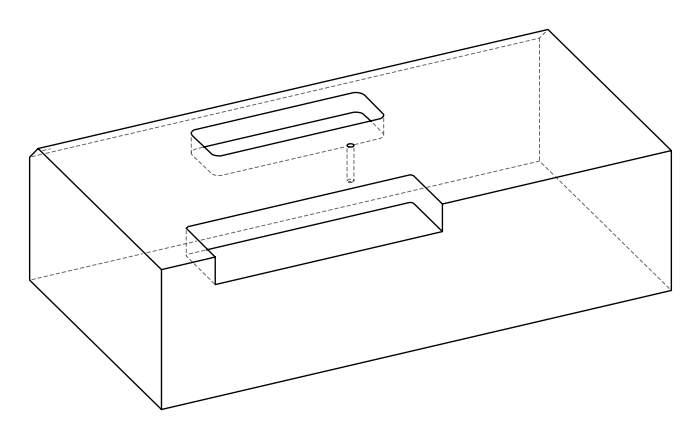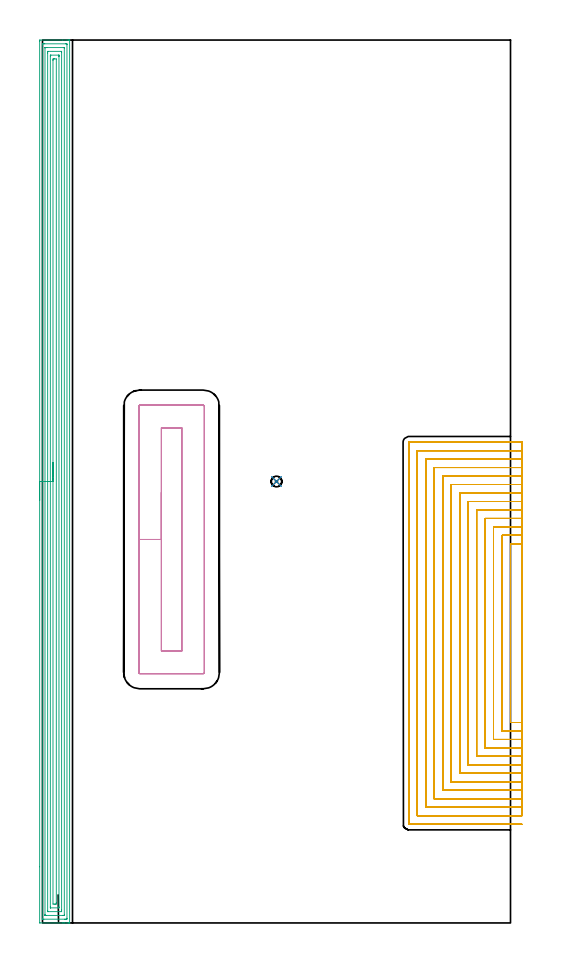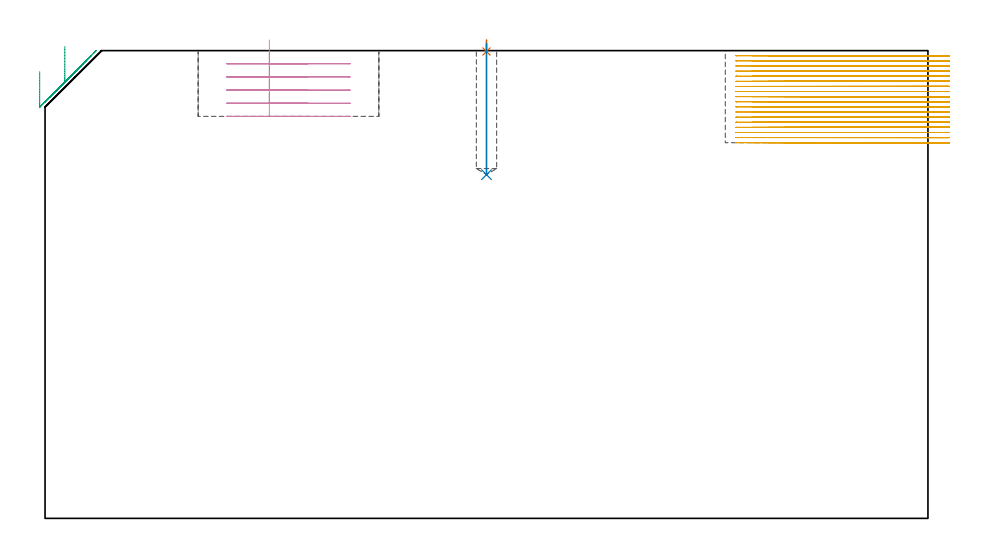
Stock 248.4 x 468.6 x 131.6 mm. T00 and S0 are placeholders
(PLAN: 5 operations, 4 tool changes, 261.9 min)
(1 SPOT_DRILL | STEP1POCKET | NXT0321_9005460120000 | 0.03 min | 1 mm3)
(2 DRILL_BLIND_HOLE_INTO_CENTER | STEP1POCKET | UGT0301_180 | 0.15 min | 847 mm3)
(3 AREA_MILL | FG_CHAMFER_SURFACE | UGT0205_001 | 22.78 min | 59235 mm3)
(4 MILL_RECTANGULAR_POCKET | POCKET_RECTANGULAR_STRAIGHT | UGT0201_010 | Follow Part, ap 4, ae 75% | 6.78 min | 147824 mm3)
(5 MILL_SLOT | SLOT_PARTIAL_RECTANGULAR | NXT0201_008 | Follow Part, ap 1.5, ae 75% | 232.15 min | 308189 mm3)
(TOOL NXT0321_9005460120000 | NC Spot Drill, 142deg, 12mm, Carbide, Uncoated | D12 PA142 FL30 Z2)
(TOOL UGT0301_180 | Twist Drill 5.7 mm | D5.7 PA118 FL55 Z2)
(TOOL UGT0205_001 | Chamfer Mill 20 x 3 x 45 deg. | D20 FL50 Z2)
(TOOL UGT0201_010 | End Mill 16 mm | D16 FL22 Z2)
(TOOL NXT0201_008 | ENDMILL 6mm [2P460-0600-NA 1630] | D6 FL26 Z6)
(OP 1 SPOT_DRILL)
G17 G21 G94 G90
T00 M6
G54
G17 G0 G90 X124.2 Y234.3 S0 M3
G43 Z141.6 H0
G94 G81 G98 Z131.355 F250. R134.6
G80
M5
M2
(OP 2 DRILL_BLIND_HOLE_INTO_CENTER)
G17 G21 G94 G90
T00 M6
G54
G17 G0 G90 X124.2 Y234.3 S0 M3
G43 Z141.6 H0
G94 G81 G98 Z96.7 F250. R133.6
G80
M5
M2
(OP 3 AREA_MILL)
G17 G21 G94 G90
T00 M6
G54
G17 G0 G90 X-1.5 Y224.3 S1061 M3
G43 Z141.6 H0
Z125.7
G94 G1 Y224.338 Z124.828 F250.
Y224.452 Z123.964
Y224.641 Z123.112
Y224.903 Z122.28
Y225.237 Z121.474
Y225.64 Z120.7
Y226.108 Z119.964
Y226.64 Z119.272
Y227.229 Z118.629
Y227.872 Z118.04
Y228.564 Z117.508
Y229.3 Z117.04
Y230.074 Z116.637
Y230.88 Z116.303
Y231.712 Z116.041
Y232.563 Z115.852
Y233.428 Z115.738
Y234.3 Z115.7
Y467.978
X-1.496 Y468.415 Z115.702
X-1.492 Y468.59 Z115.706
X-1.313 Y468.6 Z115.884
X10.686 Z127.881
X13.063 Z130.258
X13.753 Z130.953
X14.044 Z131.243
X14.395 Y468.594 Z131.585
X14.397 Y468.592 Z131.588
X14.4 Y468.425 Z131.6
Y0.175
X14.397 Y0.008 Z131.588
X14.395 Y0.006 Z131.585
X14.044 Y0. Z131.243
X13.753 Z130.952
X13.063 Z130.258
X11.836 Z129.033
X11.299 Z128.494
X10.686 Z127.882
X-1.314 Y0.001 Z115.884
X-1.492 Y0.01 Z115.706
X-1.499 Y0.189 Z115.699
X-1.5 Y29.831 Z115.7
Y234.3
X-0.086 Z117.114
X-0.085 Y466.112 Z117.115
Y466.191
X-0.079 Y466.589 Z117.121
X0.318 Y466.597 Z117.518
X0.719 Y466.599 Z117.919
X1.197 Y466.6 Z118.397
X12.181 Y466.599 Z129.381
X12.662 Y466.597 Z129.862
X12.883 Y466.59 Z130.083
X12.979 Y466.564 Z130.179
X12.985 Y466.271 Z130.185
Y466.191
Y2.487
Y2.409
X12.979 Y2.011 Z130.179
X12.582 Y2.003 Z129.782
X12.181 Y2.001 Z129.381
X11.703 Y2. Z128.903
X0.719 Y2.001 Z117.919
X0.238 Y2.003 Z117.438
X0.017 Y2.01 Z117.217
X-0.079 Y2.036 Z117.121
X-0.085 Y2.329 Z117.115
Y2.409
X-0.086 Y234.3 Z117.114
X1.328 Z118.528
X1.329 Y464.404 Z118.529
X1.33 Y464.542 Z118.53
X1.333 Y464.575 Z118.533
X1.335 Y464.586 Z118.535
X1.344 Y464.59 Z118.544
X1.41 Y464.597 Z118.61
X1.6 Y464.599 Z118.8
X2.289 Y464.6 Z119.489
X11.106 Z128.306
X11.299 Y464.598 Z128.499
X11.493 Y464.594 Z128.693
X11.547 Y464.59 Z128.747
X11.565 Y464.584 Z128.765
X11.567 Y464.568 Z128.767
X11.57 Y464.496 Z128.77
X11.571 Y464.404 Z128.771
Y464.128
Y4.196
X11.57 Y4.058 Z128.77
X11.567 Y4.025 Z128.767
X11.565 Y4.014 Z128.765
X11.556 Y4.01 Z128.756
X11.49 Y4.003 Z128.69
X11.299 Y4.001 Z128.499
X10.611 Y4. Z127.811
X1.794 Z118.994
X1.6 Y4.002 Z118.8
X1.407 Y4.006 Z118.607
X1.353 Y4.01 Z118.553
X1.335 Y4.016 Z118.535
X1.333 Y4.032 Z118.533
X1.33 Y4.104 Z118.53
X1.329 Y4.196 Z118.529
X1.328 Y4.472 Z118.528
Y234.3
X2.743 Z119.943
Y461.723
X2.745 Y462.35 Z119.945
X2.748 Y462.562 Z119.948
X2.75 Y462.589 Z119.95
X2.77 Y462.593 Z119.97
X2.823 Y462.597 Z120.023
X2.931 Y462.599 Z120.131
X9.971 Z127.171
X10.075 Y462.597 Z127.275
X10.127 Y462.593 Z127.327
X10.148 Y462.59 Z127.348
X10.15 Y462.577 Z127.35
X10.153 Y462.467 Z127.353
X10.157 Y461.988 Z127.357
Y6.877
X10.155 Y6.249 Z127.355
X10.152 Y6.038 Z127.352
X10.15 Y6.01 Z127.35
X10.13 Y6.007 Z127.33
X10.077 Y6.003 Z127.277
X9.969 Y6.001 Z127.169
X2.929 Z120.129
X2.825 Y6.003 Z120.025
X2.773 Y6.007 Z119.973
X2.752 Y6.01 Z119.952
X2.75 Y6.023 Z119.95
X2.747 Y6.133 Z119.947
X2.743 Y6.612 Z119.943
Y234.3
X4.157 Z121.357
X4.158 Y460.116 Z121.358
X4.161 Y460.296 Z121.361
X4.171 Y460.59 Z121.371
X4.246 Y460.594 Z121.446
X4.473 Y460.599 Z121.673
X8.698 Z125.898
X8.721 Y460.596 Z125.921
X8.729 Y460.592 Z125.929
X8.736 Y460.564 Z125.936
X8.742 Y460.206 Z125.942
X8.743 Y460.026 Z125.943
Y459.936
X8.742 Y8.484 Z125.942
X8.739 Y8.304 Z125.939
X8.729 Y8.01 Z125.929
X8.654 Y8.006 Z125.854
X8.427 Y8.001 Z125.627
X4.202 Z121.402
X4.179 Y8.004 Z121.379
X4.171 Y8.008 Z121.371
X4.164 Y8.036 Z121.364
X4.158 Y8.394 Z121.358
X4.157 Y8.754 Z121.357
Y234.3
X5.571 Z122.771
Y457.699
X5.573 Y458.149 Z122.773
X5.578 Y458.585 Z122.778
X6.009 Y458.595 Z123.209
X6.446 Y458.6 Z123.646
X7.328 Y458.599 Z124.528
X7.329 Y10.901 Z124.529
X7.327 Y10.451 Z124.527
X7.322 Y10.014 Z124.522
X6.891 Y10.005 Z124.091
X6.454 Y10. Z123.654
X5.572 Y10.001 Z122.772
X5.571 Y234.3 Z122.771
Y235.172 Z122.809
Y236.036 Z122.923
Y236.888 Z123.112
Y237.72 Z123.374
Y238.526 Z123.708
Y239.3 Z124.111
Y240.036 Z124.58
Y240.728 Z125.111
Y241.371 Z125.7
Y241.96 Z126.343
Y242.491 Z127.035
Y242.96 Z127.771
Y243.363 Z128.545
Y243.697 Z129.351
Y243.959 Z130.183
Y244.148 Z131.035
Y244.262 Z131.9
Y244.3 Z132.771
G0 Z141.6
M5
M2
(OP 4 MILL_RECTANGULAR_POCKET)
G17 G21 G94 G90
T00 M6
G54
G17 G0 G90 X63.1 Y228.555 S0 M3
G43 Z141.6 H0
Z134.6
G94 G1 Y203.55 Z127.9 F250.
Y144.3 F500.
X73.9
Y262.8
X63.1
Y203.55
X51.1
Y132.9
G3 X51.7 Y132.3 R0.6
G1 X85.3
G3 X85.9 Y132.9 R0.6
G1 Y274.2
G3 X85.3 Y274.8 R0.6
G1 X51.7
G3 X51.1 Y274.2 R0.6
G1 Y203.55
Y202.55
G0 X63.1 Y228.555 Z130.9
G1 Y203.55 Z124.2 F250.
Y144.3 F500.
X73.9
Y262.8
X63.1
Y203.55
X51.1
Y132.9
G3 X51.7 Y132.3 R0.6
G1 X85.3
G3 X85.9 Y132.9 R0.6
G1 Y274.2
G3 X85.3 Y274.8 R0.6
G1 X51.7
G3 X51.1 Y274.2 R0.6
G1 Y203.55
Y202.55
G0 X63.1 Y228.555 Z127.2
G1 Y203.55 Z120.5 F250.
Y144.3 F500.
X73.9
Y262.8
X63.1
Y203.55
X51.1
Y132.9
G3 X51.7 Y132.3 R0.6
G1 X85.3
G3 X85.9 Y132.9 R0.6
G1 Y274.2
G3 X85.3 Y274.8 R0.6
G1 X51.7
G3 X51.1 Y274.2 R0.6
G1 Y203.55
Y202.55
G0 X63.1 Y228.555 Z123.5
G1 Y203.55 Z116.8 F250.
Y144.3 F500.
X73.9
Y262.8
X63.1
Y203.55
X51.1
Y132.9
G3 X51.7 Y132.3 R0.6
G1 X85.3
G3 X85.9 Y132.9 R0.6
G1 Y274.2
G3 X85.3 Y274.8 R0.6
G1 X51.7
G3 X51.1 Y274.2 R0.6
G1 Y203.55
Y202.55
G0 X63.1 Y228.555 Z119.8
G1 Y203.55 Z113.1 F250.
Y144.3 F500.
X73.9
Y262.8
X63.1
Y203.55
X51.1
Y132.9
G3 X51.7 Y132.3 R0.6
G1 X85.3
G3 X85.9 Y132.9 R0.6
G1 Y274.2
G3 X85.3 Y274.8 R0.6
G1 X51.7
G3 X51.1 Y274.2 R0.6
G1 Y203.55
Y202.55
G0 Z141.6
M5
M2
(OP 5 MILL_SLOT)
G17 G21 G94 G90
T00 M6
G54
G17 G0 G90 X254.4 Y201.2 S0 M3
G43 Z141.6 H1
Z130.161
G94 G1 X251.4 F250.
X248.4 F500.
Y106.4
X251.4
X254.4 F250.
Y205.7
X251.4
X243.9 F500.
Y101.9
X251.4
X254.4 F250.
Y210.2
X251.4
X239.4 F500.
Y97.4
X251.4
X254.4 F250.
Y214.7
X251.4
X234.9 F500.
Y92.9
X251.4
X254.4 F250.
Y219.2
X251.4
X230.4 F500.
Y88.4
X251.4
X254.4 F250.
Y223.7
X251.4
X225.9 F500.
Y83.9
X251.4
X254.4 F250.
Y228.2
X251.4
X221.4 F500.
Y79.4
X251.4
X254.4 F250.
Y232.7
X251.4
X216.9 F500.
Y74.9
X251.4
X254.4 F250.
Y237.2
X251.4
X212.4 F500.
Y70.4
X251.4
X254.4 F250.
Y241.7
X251.4
X207.9 F500.
Y65.9
X251.4
X254.4 F250.
Y246.2
X251.4
X203.4 F500.
Y61.4
X251.4
X254.4 F250.
Y250.7
X251.4
X198.9 F500.
Y56.9
X251.4
X254.4 F250.
Y255.2
X251.4
X194.5 F500.
X194.445 Y255.195
X194.405 Y255.155
X194.4 Y255.1
Y52.5
X194.405 Y52.445
X194.445 Y52.405
X194.5 Y52.4
X251.4
X254.4 F250.
G0 Y201.2 Z128.722
G1 X251.4
X248.4 F500.
Y106.4
X251.4
X254.4 F250.
Y205.7
X251.4
X243.9 F500.
Y101.9
X251.4
X254.4 F250.
Y210.2
X251.4
X239.4 F500.
Y97.4
X251.4
X254.4 F250.
Y214.7
X251.4
X234.9 F500.
Y92.9
X251.4
X254.4 F250.
Y219.2
X251.4
X230.4 F500.
Y88.4
X251.4
X254.4 F250.
Y223.7
X251.4
X225.9 F500.
Y83.9
X251.4
X254.4 F250.
Y228.2
X251.4
X221.4 F500.
Y79.4
X251.4
X254.4 F250.
Y232.7
X251.4
X216.9 F500.
Y74.9
X251.4
X254.4 F250.
Y237.2
X251.4
X212.4 F500.
Y70.4
X251.4
X254.4 F250.
Y241.7
X251.4
X207.9 F500.
Y65.9
X251.4
X254.4 F250.
Y246.2
X251.4
X203.4 F500.
Y61.4
X251.4
X254.4 F250.
Y250.7
X251.4
X198.9 F500.
Y56.9
X251.4
X254.4 F250.
Y255.2
X251.4
X194.5 F500.
X194.445 Y255.195
X194.405 Y255.155
X194.4 Y255.1
Y52.5
X194.405 Y52.445
X194.445 Y52.405
X194.5 Y52.4
X251.4
X254.4 F250.
G0 Y201.2 Z127.283
G1 X251.4
X248.4 F500.
Y106.4
X251.4
X254.4 F250.
Y205.7
X251.4
X243.9 F500.
Y101.9
X251.4
X254.4 F250.
Y210.2
X251.4
X239.4 F500.
Y97.4
X251.4
X254.4 F250.
Y214.7
X251.4
X234.9 F500.
Y92.9
X251.4
X254.4 F250.
Y219.2
X251.4
X230.4 F500.
Y88.4
X251.4
X254.4 F250.
Y223.7
X251.4
X225.9 F500.
Y83.9
X251.4
X254.4 F250.
Y228.2
X251.4
X221.4 F500.
Y79.4
X251.4
X254.4 F250.
Y232.7
X251.4
X216.9 F500.
Y74.9
X251.4
X254.4 F250.
Y237.2
X251.4
X212.4 F500.
Y70.4
X251.4
X254.4 F250.
Y241.7
X251.4
X207.9 F500.
Y65.9
X251.4
X254.4 F250.
Y246.2
X251.4
X203.4 F500.
Y61.4
X251.4
X254.4 F250.
Y250.7
X251.4
X198.9 F500.
Y56.9
X251.4
X254.4 F250.
Y255.2
X251.4
X194.5 F500.
X194.445 Y255.195
X194.405 Y255.155
X194.4 Y255.1
Y52.5
X194.405 Y52.445
X194.445 Y52.405
X194.5 Y52.4
X251.4
X254.4 F250.
G0 Y201.2 Z125.844
G1 X251.4
X248.4 F500.
Y106.4
X251.4
X254.4 F250.
Y205.7
X251.4
X243.9 F500.
Y101.9
X251.4
X254.4 F250.
Y210.2
X251.4
X239.4 F500.
Y97.4
X251.4
X254.4 F250.
Y214.7
X251.4
X234.9 F500.
Y92.9
X251.4
X254.4 F250.
Y219.2
X251.4
X230.4 F500.
Y88.4
X251.4
X254.4 F250.
Y223.7
X251.4
X225.9 F500.
Y83.9
X251.4
X254.4 F250.
Y228.2
X251.4
X221.4 F500.
Y79.4
X251.4
X254.4 F250.
Y232.7
X251.4
X216.9 F500.
Y74.9
X251.4
X254.4 F250.
Y237.2
X251.4
X212.4 F500.
Y70.4
X251.4
X254.4 F250.
Y241.7
X251.4
X207.9 F500.
Y65.9
X251.4
X254.4 F250.
Y246.2
X251.4
X203.4 F500.
Y61.4
X251.4
X254.4 F250.
Y250.7
X251.4
X198.9 F500.
Y56.9
X251.4
X254.4 F250.
Y255.2
X251.4
X194.5 F500.
X194.445 Y255.195
X194.405 Y255.155
X194.4 Y255.1
Y52.5
X194.405 Y52.445
X194.445 Y52.405
X194.5 Y52.4
X251.4
X254.4 F250.
G0 Y201.2 Z124.405
G1 X251.4
X248.4 F500.
Y106.4
X251.4
X254.4 F250.
Y205.7
X251.4
X243.9 F500.
Y101.9
X251.4
X254.4 F250.
Y210.2
X251.4
X239.4 F500.
Y97.4
X251.4
X254.4 F250.
Y214.7
X251.4
X234.9 F500.
Y92.9
X251.4
X254.4 F250.
Y219.2
X251.4
X230.4 F500.
Y88.4
X251.4
X254.4 F250.
Y223.7
X251.4
X225.9 F500.
Y83.9
X251.4
X254.4 F250.
Y228.2
X251.4
X221.4 F500.
Y79.4
X251.4
X254.4 F250.
Y232.7
X251.4
X216.9 F500.
Y74.9
X251.4
X254.4 F250.
Y237.2
X251.4
X212.4 F500.
Y70.4
X251.4
X254.4 F250.
Y241.7
X251.4
X207.9 F500.
Y65.9
X251.4
X254.4 F250.
Y246.2
X251.4
X203.4 F500.
Y61.4
X251.4
X254.4 F250.
Y250.7
X251.4
X198.9 F500.
Y56.9
X251.4
X254.4 F250.
Y255.2
X251.4
X194.5 F500.
X194.445 Y255.195
X194.405 Y255.155
X194.4 Y255.1
Y52.5
X194.405 Y52.445
X194.445 Y52.405
X194.5 Y52.4
X251.4
X254.4 F250.
G0 Y201.2 Z122.967
G1 X251.4
X248.4 F500.
Y106.4
X251.4
X254.4 F250.
Y205.7
X251.4
X243.9 F500.
Y101.9
X251.4
X254.4 F250.
Y210.2
X251.4
X239.4 F500.
Y97.4
X251.4
X254.4 F250.
Y214.7
X251.4
X234.9 F500.
Y92.9
X251.4
X254.4 F250.
Y219.2
X251.4
X230.4 F500.
Y88.4
X251.4
X254.4 F250.
Y223.7
X251.4
X225.9 F500.
Y83.9
X251.4
X254.4 F250.
Y228.2
X251.4
X221.4 F500.
Y79.4
X251.4
X254.4 F250.
Y232.7
X251.4
X216.9 F500.
Y74.9
X251.4
X254.4 F250.
Y237.2
X251.4
X212.4 F500.
Y70.4
X251.4
X254.4 F250.
Y241.7
X251.4
X207.9 F500.
Y65.9
X251.4
X254.4 F250.
Y246.2
X251.4
X203.4 F500.
Y61.4
X251.4
X254.4 F250.
Y250.7
X251.4
X198.9 F500.
Y56.9
X251.4
X254.4 F250.
Y255.2
X251.4
X194.5 F500.
X194.445 Y255.195
X194.405 Y255.155
X194.4 Y255.1
Y52.5
X194.405 Y52.445
X194.445 Y52.405
X194.5 Y52.4
X251.4
X254.4 F250.
G0 Y201.2 Z121.528
G1 X251.4
X248.4 F500.
Y106.4
X251.4
X254.4 F250.
Y205.7
X251.4
X243.9 F500.
Y101.9
X251.4
X254.4 F250.
Y210.2
X251.4
X239.4 F500.
Y97.4
X251.4
X254.4 F250.
Y214.7
X251.4
X234.9 F500.
Y92.9
X251.4
X254.4 F250.
Y219.2
X251.4
X230.4 F500.
Y88.4
X251.4
X254.4 F250.
Y223.7
X251.4
X225.9 F500.
Y83.9
X251.4
X254.4 F250.
Y228.2
X251.4
X221.4 F500.
Y79.4
X251.4
X254.4 F250.
Y232.7
X251.4
X216.9 F500.
Y74.9
X251.4
X254.4 F250.
Y237.2
X251.4
X212.4 F500.
Y70.4
X251.4
X254.4 F250.
Y241.7
X251.4
X207.9 F500.
Y65.9
X251.4
X254.4 F250.
Y246.2
X251.4
X203.4 F500.
Y61.4
X251.4
X254.4 F250.
Y250.7
X251.4
X198.9 F500.
Y56.9
X251.4
X254.4 F250.
Y255.2
X251.4
X194.5 F500.
X194.445 Y255.195
X194.405 Y255.155
X194.4 Y255.1
Y52.5
X194.405 Y52.445
X194.445 Y52.405
X194.5 Y52.4
X251.4
X254.4 F250.
G0 Y201.2 Z120.089
G1 X251.4
X248.4 F500.
Y106.4
X251.4
X254.4 F250.
Y205.7
X251.4
X243.9 F500.
Y101.9
X251.4
X254.4 F250.
Y210.2
X251.4
X239.4 F500.
Y97.4
X251.4
X254.4 F250.
Y214.7
X251.4
X234.9 F500.
Y92.9
X251.4
X254.4 F250.
Y219.2
X251.4
X230.4 F500.
Y88.4
X251.4
X254.4 F250.
Y223.7
X251.4
X225.9 F500.
Y83.9
X251.4
X254.4 F250.
Y228.2
X251.4
X221.4 F500.
Y79.4
X251.4
X254.4 F250.
Y232.7
X251.4
X216.9 F500.
Y74.9
X251.4
X254.4 F250.
Y237.2
X251.4
X212.4 F500.
Y70.4
X251.4
X254.4 F250.
Y241.7
X251.4
X207.9 F500.
Y65.9
X251.4
X254.4 F250.
Y246.2
X251.4
X203.4 F500.
Y61.4
X251.4
X254.4 F250.
Y250.7
X251.4
X198.9 F500.
Y56.9
X251.4
X254.4 F250.
Y255.2
X251.4
X194.5 F500.
X194.445 Y255.195
X194.405 Y255.155
X194.4 Y255.1
Y52.5
X194.405 Y52.445
X194.445 Y52.405
X194.5 Y52.4
X251.4
X254.4 F250.
G0 Y201.2 Z118.65
G1 X251.4
X248.4 F500.
Y106.4
X251.4
X254.4 F250.
Y205.7
X251.4
X243.9 F500.
Y101.9
X251.4
X254.4 F250.
Y210.2
X251.4
X239.4 F500.
Y97.4
X251.4
X254.4 F250.
Y214.7
X251.4
X234.9 F500.
Y92.9
X251.4
X254.4 F250.
Y219.2
X251.4
X230.4 F500.
Y88.4
X251.4
X254.4 F250.
Y223.7
X251.4
X225.9 F500.
Y83.9
X251.4
X254.4 F250.
Y228.2
X251.4
X221.4 F500.
Y79.4
X251.4
X254.4 F250.
Y232.7
X251.4
X216.9 F500.
Y74.9
X251.4
X254.4 F250.
Y237.2
X251.4
X212.4 F500.
Y70.4
X251.4
X254.4 F250.
Y241.7
X251.4
X207.9 F500.
Y65.9
X251.4
X254.4 F250.
Y246.2
X251.4
X203.4 F500.
Y61.4
X251.4
X254.4 F250.
Y250.7
X251.4
X198.9 F500.
Y56.9
X251.4
X254.4 F250.
Y255.2
X251.4
X194.5 F500.
X194.445 Y255.195
X194.405 Y255.155
X194.4 Y255.1
Y52.5
X194.405 Y52.445
X194.445 Y52.405
X194.5 Y52.4
X251.4
X254.4 F250.
G0 Y201.2 Z117.211
G1 X251.4
X248.4 F500.
Y106.4
X251.4
X254.4 F250.
Y205.7
X251.4
X243.9 F500.
Y101.9
X251.4
X254.4 F250.
Y210.2
X251.4
X239.4 F500.
Y97.4
X251.4
X254.4 F250.
Y214.7
X251.4
X234.9 F500.
Y92.9
X251.4
X254.4 F250.
Y219.2
X251.4
X230.4 F500.
Y88.4
X251.4
X254.4 F250.
Y223.7
X251.4
X225.9 F500.
Y83.9
X251.4
X254.4 F250.
Y228.2
X251.4
X221.4 F500.
Y79.4
X251.4
X254.4 F250.
Y232.7
X251.4
X216.9 F500.
Y74.9
X251.4
X254.4 F250.
Y237.2
X251.4
X212.4 F500.
Y70.4
X251.4
X254.4 F250.
Y241.7
X251.4
X207.9 F500.
Y65.9
X251.4
X254.4 F250.
Y246.2
X251.4
X203.4 F500.
Y61.4
X251.4
X254.4 F250.
Y250.7
X251.4
X198.9 F500.
Y56.9
X251.4
X254.4 F250.
Y255.2
X251.4
X194.5 F500.
X194.445 Y255.195
X194.405 Y255.155
X194.4 Y255.1
Y52.5
X194.405 Y52.445
X194.445 Y52.405
X194.5 Y52.4
X251.4
X254.4 F250.
G0 Y201.2 Z115.772
G1 X251.4
X248.4 F500.
Y106.4
X251.4
X254.4 F250.
Y205.7
X251.4
X243.9 F500.
Y101.9
X251.4
X254.4 F250.
Y210.2
X251.4
X239.4 F500.
Y97.4
X251.4
X254.4 F250.
Y214.7
X251.4
X234.9 F500.
Y92.9
X251.4
X254.4 F250.
Y219.2
X251.4
X230.4 F500.
Y88.4
X251.4
X254.4 F250.
Y223.7
X251.4
X225.9 F500.
Y83.9
X251.4
X254.4 F250.
Y228.2
X251.4
X221.4 F500.
Y79.4
X251.4
X254.4 F250.
Y232.7
X251.4
X216.9 F500.
Y74.9
X251.4
X254.4 F250.
Y237.2
X251.4
X212.4 F500.
Y70.4
X251.4
X254.4 F250.
Y241.7
X251.4
X207.9 F500.
Y65.9
X251.4
X254.4 F250.
Y246.2
X251.4
X203.4 F500.
Y61.4
X251.4
X254.4 F250.
Y250.7
X251.4
X198.9 F500.
Y56.9
X251.4
X254.4 F250.
Y255.2
X251.4
X194.5 F500.
X194.445 Y255.195
X194.405 Y255.155
X194.4 Y255.1
Y52.5
X194.405 Y52.445
X194.445 Y52.405
X194.5 Y52.4
X251.4
X254.4 F250.
G0 Y201.2 Z114.333
G1 X251.4
X248.4 F500.
Y106.4
X251.4
X254.4 F250.
Y205.7
X251.4
X243.9 F500.
Y101.9
X251.4
X254.4 F250.
Y210.2
X251.4
X239.4 F500.
Y97.4
X251.4
X254.4 F250.
Y214.7
X251.4
X234.9 F500.
Y92.9
X251.4
X254.4 F250.
Y219.2
X251.4
X230.4 F500.
Y88.4
X251.4
X254.4 F250.
Y223.7
X251.4
X225.9 F500.
Y83.9
X251.4
X254.4 F250.
Y228.2
X251.4
X221.4 F500.
Y79.4
X251.4
X254.4 F250.
Y232.7
X251.4
X216.9 F500.
Y74.9
X251.4
X254.4 F250.
Y237.2
X251.4
X212.4 F500.
Y70.4
X251.4
X254.4 F250.
Y241.7
X251.4
X207.9 F500.
Y65.9
X251.4
X254.4 F250.
Y246.2
X251.4
X203.4 F500.
Y61.4
X251.4
X254.4 F250.
Y250.7
X251.4
X198.9 F500.
Y56.9
X251.4
X254.4 F250.
Y255.2
X251.4
X194.5 F500.
X194.445 Y255.195
X194.405 Y255.155
X194.4 Y255.1
Y52.5
X194.405 Y52.445
X194.445 Y52.405
X194.5 Y52.4
X251.4
X254.4 F250.
G0 Y201.2 Z112.894
G1 X251.4
X248.4 F500.
Y106.4
X251.4
X254.4 F250.
Y205.7
X251.4
X243.9 F500.
Y101.9
X251.4
X254.4 F250.
Y210.2
X251.4
X239.4 F500.
Y97.4
X251.4
X254.4 F250.
Y214.7
X251.4
X234.9 F500.
Y92.9
X251.4
X254.4 F250.
Y219.2
X251.4
X230.4 F500.
Y88.4
X251.4
X254.4 F250.
Y223.7
X251.4
X225.9 F500.
Y83.9
X251.4
X254.4 F250.
Y228.2
X251.4
X221.4 F500.
Y79.4
X251.4
X254.4 F250.
Y232.7
X251.4
X216.9 F500.
Y74.9
X251.4
X254.4 F250.
Y237.2
X251.4
X212.4 F500.
Y70.4
X251.4
X254.4 F250.
Y241.7
X251.4
X207.9 F500.
Y65.9
X251.4
X254.4 F250.
Y246.2
X251.4
X203.4 F500.
Y61.4
X251.4
X254.4 F250.
Y250.7
X251.4
X198.9 F500.
Y56.9
X251.4
X254.4 F250.
Y255.2
X251.4
X194.5 F500.
X194.445 Y255.195
X194.405 Y255.155
X194.4 Y255.1
Y52.5
X194.405 Y52.445
X194.445 Y52.405
X194.5 Y52.4
X251.4
X254.4 F250.
G0 Y201.2 Z111.456
G1 X251.4
X248.4 F500.
Y106.4
X251.4
X254.4 F250.
Y205.7
X251.4
X243.9 F500.
Y101.9
X251.4
X254.4 F250.
Y210.2
X251.4
X239.4 F500.
Y97.4
X251.4
X254.4 F250.
Y214.7
X251.4
X234.9 F500.
Y92.9
X251.4
X254.4 F250.
Y219.2
X251.4
X230.4 F500.
Y88.4
X251.4
X254.4 F250.
Y223.7
X251.4
X225.9 F500.
Y83.9
X251.4
X254.4 F250.
Y228.2
X251.4
X221.4 F500.
Y79.4
X251.4
X254.4 F250.
Y232.7
X251.4
X216.9 F500.
Y74.9
X251.4
X254.4 F250.
Y237.2
X251.4
X212.4 F500.
Y70.4
X251.4
X254.4 F250.
Y241.7
X251.4
X207.9 F500.
Y65.9
X251.4
X254.4 F250.
Y246.2
X251.4
X203.4 F500.
Y61.4
X251.4
X254.4 F250.
Y250.7
X251.4
X198.9 F500.
Y56.9
X251.4
X254.4 F250.
Y255.2
X251.4
X194.5 F500.
X194.445 Y255.195
X194.405 Y255.155
X194.4 Y255.1
Y52.5
X194.405 Y52.445
X194.445 Y52.405
X194.5 Y52.4
X251.4
X254.4 F250.
G0 Y201.2 Z110.017
G1 X251.4
X248.4 F500.
Y106.4
X251.4
X254.4 F250.
Y205.7
X251.4
X243.9 F500.
Y101.9
X251.4
X254.4 F250.
Y210.2
X251.4
X239.4 F500.
Y97.4
X251.4
X254.4 F250.
Y214.7
X251.4
X234.9 F500.
Y92.9
X251.4
X254.4 F250.
Y219.2
X251.4
X230.4 F500.
Y88.4
X251.4
X254.4 F250.
Y223.7
X251.4
X225.9 F500.
Y83.9
X251.4
X254.4 F250.
Y228.2
X251.4
X221.4 F500.
Y79.4
X251.4
X254.4 F250.
Y232.7
X251.4
X216.9 F500.
Y74.9
X251.4
X254.4 F250.
Y237.2
X251.4
X212.4 F500.
Y70.4
X251.4
X254.4 F250.
Y241.7
X251.4
X207.9 F500.
Y65.9
X251.4
X254.4 F250.
Y246.2
X251.4
X203.4 F500.
Y61.4
X251.4
X254.4 F250.
Y250.7
X251.4
X198.9 F500.
Y56.9
X251.4
X254.4 F250.
Y255.2
X251.4
X194.5 F500.
X194.445 Y255.195
X194.405 Y255.155
X194.4 Y255.1
Y52.5
X194.405 Y52.445
X194.445 Y52.405
X194.5 Y52.4
X251.4
X254.4 F250.
G0 Y201.2 Z108.578
G1 X251.4
X248.4 F500.
Y106.4
X251.4
X254.4 F250.
Y205.7
X251.4
X243.9 F500.
Y101.9
X251.4
X254.4 F250.
Y210.2
X251.4
X239.4 F500.
Y97.4
X251.4
X254.4 F250.
Y214.7
X251.4
X234.9 F500.
Y92.9
X251.4
X254.4 F250.
Y219.2
X251.4
X230.4 F500.
Y88.4
X251.4
X254.4 F250.
Y223.7
X251.4
X225.9 F500.
Y83.9
X251.4
X254.4 F250.
Y228.2
X251.4
X221.4 F500.
Y79.4
X251.4
X254.4 F250.
Y232.7
X251.4
X216.9 F500.
Y74.9
X251.4
X254.4 F250.
Y237.2
X251.4
X212.4 F500.
Y70.4
X251.4
X254.4 F250.
Y241.7
X251.4
X207.9 F500.
Y65.9
X251.4
X254.4 F250.
Y246.2
X251.4
X203.4 F500.
Y61.4
X251.4
X254.4 F250.
Y250.7
X251.4
X198.9 F500.
Y56.9
X251.4
X254.4 F250.
Y255.2
X251.4
X194.5 F500.
X194.445 Y255.195
X194.405 Y255.155
X194.4 Y255.1
Y52.5
X194.405 Y52.445
X194.445 Y52.405
X194.5 Y52.4
X251.4
X254.4 F250.
G0 Y201.2 Z107.139
G1 X251.4
X248.4 F500.
Y106.4
X251.4
X254.4 F250.
Y205.7
X251.4
X243.9 F500.
Y101.9
X251.4
X254.4 F250.
Y210.2
X251.4
X239.4 F500.
Y97.4
X251.4
X254.4 F250.
Y214.7
X251.4
X234.9 F500.
Y92.9
X251.4
X254.4 F250.
Y219.2
X251.4
X230.4 F500.
Y88.4
X251.4
X254.4 F250.
Y223.7
X251.4
X225.9 F500.
Y83.9
X251.4
X254.4 F250.
Y228.2
X251.4
X221.4 F500.
Y79.4
X251.4
X254.4 F250.
Y232.7
X251.4
X216.9 F500.
Y74.9
X251.4
X254.4 F250.
Y237.2
X251.4
X212.4 F500.
Y70.4
X251.4
X254.4 F250.
Y241.7
X251.4
X207.9 F500.
Y65.9
X251.4
X254.4 F250.
Y246.2
X251.4
X203.4 F500.
Y61.4
X251.4
X254.4 F250.
Y250.7
X251.4
X198.9 F500.
Y56.9
X251.4
X254.4 F250.
Y255.2
X251.4
X194.5 F500.
X194.445 Y255.195
X194.405 Y255.155
X194.4 Y255.1
Y52.5
X194.405 Y52.445
X194.445 Y52.405
X194.5 Y52.4
X251.4
X254.4 F250.
G0 Y201.2 Z105.7
G1 X251.4
X248.4 F500.
Y106.4
X251.4
X254.4 F250.
Y205.7
X251.4
X243.9 F500.
Y101.9
X251.4
X254.4 F250.
Y210.2
X251.4
X239.4 F500.
Y97.4
X251.4
X254.4 F250.
Y214.7
X251.4
X234.9 F500.
Y92.9
X251.4
X254.4 F250.
Y219.2
X251.4
X230.4 F500.
Y88.4
X251.4
X254.4 F250.
Y223.7
X251.4
X225.9 F500.
Y83.9
X251.4
X254.4 F250.
Y228.2
X251.4
X221.4 F500.
Y79.4
X251.4
X254.4 F250.
Y232.7
X251.4
X216.9 F500.
Y74.9
X251.4
X254.4 F250.
Y237.2
X251.4
X212.4 F500.
Y70.4
X251.4
X254.4 F250.
Y241.7
X251.4
X207.9 F500.
Y65.9
X251.4
X254.4 F250.
Y246.2
X251.4
X203.4 F500.
Y61.4
X251.4
X254.4 F250.
Y250.7
X251.4
X198.9 F500.
Y56.9
X251.4
X254.4 F250.
Y255.2
X251.4
X194.5 F500.
X194.445 Y255.195
X194.405 Y255.155
X194.4 Y255.1
Y52.5
X194.405 Y52.445
X194.445 Y52.405
X194.5 Y52.4
X251.4
X254.4 F250.
G0 Z141.6
M5
M2
